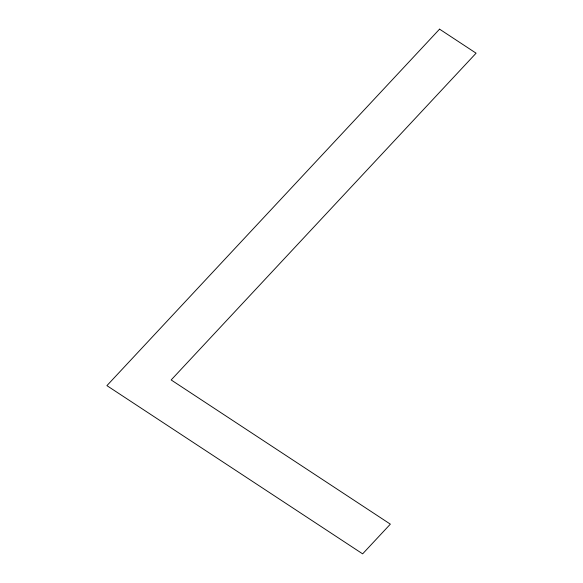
<?xml version="1.0" encoding="UTF-8"?>
<svg xmlns="http://www.w3.org/2000/svg" width="583" height="583" viewBox="0 0 583 583"><rect width="100%" height="100%" fill="white"/><g stroke="black" fill="none" stroke-linecap="round" stroke-linejoin="round"><path stroke-width="0.87" d="M439.56 29.15L106.908 385.633L362.633 553.85L390.355 524.146L171.162 379.956L476.092 53.184L439.56 29.15"/></g></svg>
